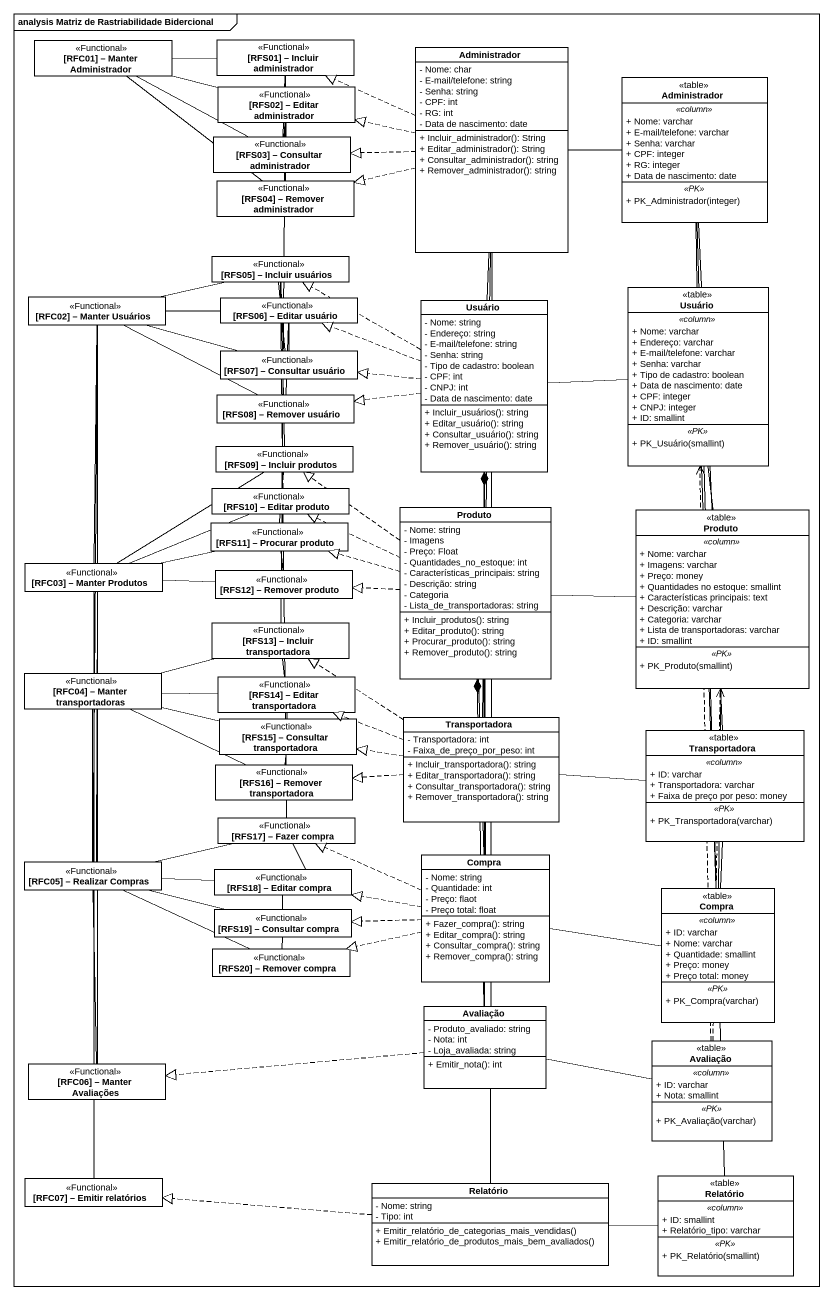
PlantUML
@startuml
mainframe analysis Matriz de Rastriabilidade Bidercional
hide circle
hide empty members
skinparam classAttributeIconSize 0
class "[RFC01] – Manter Administrador" as RFC01_Manter_Administrador <<Functional>>
class "[RFS01] – Incluir administrador" as RFS01_Incluir_administrador <<Functional>>
class Administrador {
  - Nome: char
  - E-mail/telefone: string
  - Senha: string
  - CPF: int
  - RG: int
  - Data de nascimento: date
  + Incluir_administrador(): String
  + Editar_administrador(): String
  + Consultar_administrador(): string
  + Remover_administrador(): string
}
class "[RFS02] – Editar administrador" as RFS02_Editar_administrador <<Functional>>
class "Administrador" as Administrador_2 <<table>> {
  .. <<column>> ..
  + Nome: varchar
  + E-mail/telefone: varchar
  + Senha: varchar
  + CPF: integer
  + RG: integer
  + Data de nascimento: date
  .. <<PK>> ..
  + PK_Administrador(integer)
}
class "[RFS03] – Consultar administrador" as RFS03_Consultar <<Functional>>
class "[RFS04] – Remover administrador" as RFS04_Remover_administrador <<Functional>>
class "[RFS05] – Incluir usuários" as RFS05_Incluir_usuários <<Functional>>
class "[RFC02] – Manter Usuários" as RFC02_Manter_Usuários <<Functional>>
class "[RFS06] – Editar usuário" as RFS06_Editar_usuário <<Functional>>
class Usuário {
  - Nome: string
  - Endereço: string
  - E-mail/telefone: string
  - Senha: string
  - Tipo de cadastro: boolean
  - CPF: int
  - CNPJ: int
  - Data de nascimento: date
  + Incluir_usuários(): string
  + Editar_usuário(): string
  + Consultar_usuário(): string
  + Remover_usuário(): string
}
class "Usuário" as Usuário_2 <<table>> {
  .. <<column>> ..
  + Nome: varchar
  + Endereço: varchar
  + E-mail/telefone: varchar
  + Senha: varchar
  + Tipo de cadastro: boolean
  + Data de nascimento: date
  + CPF: integer
  + CNPJ: integer
  + ID: smallint
  .. <<PK>> ..
  + PK_Usuário(smallint)
}
class "[RFS07] – Consultar usuário" as RFS07_Consultar_usuário <<Functional>>
class "[RFS08] – Remover usuário" as RFS08_Remover_usuário <<Functional>>
class "[RFS09] – Incluir produtos" as RFS09_Incluir_produtos <<Functional>>
class "[RFS10] – Editar produto" as RFS10_Editar_produto <<Functional>>
class "[RFS11] – Procurar produto" as RFS11_Procurar_produto <<Functional>>
class Produto {
  - Nome: string
  - Imagens
  - Preço: Float
  - Quantidades_no_estoque: int
  - Características_principais: string
  - Descrição: string
  - Categoria
  - Lista_de_transportadoras: string
  + Incluir_produtos(): string
  + Editar_produto(): string
  + Procurar_produto(): string
  + Remover_produto(): string
}
class "Produto" as Produto_2 <<table>> {
  .. <<column>> ..
  + Nome: varchar
  + Imagens: varchar
  + Preço: money
  + Quantidades no estoque: smallint
  + Características principais: text
  + Descrição: varchar
  + Categoria: varchar
  + Lista de transportadoras: varchar
  + ID: smallint
  .. <<PK>> ..
  + PK_Produto(smallint)
}
class "[RFC03] – Manter Produtos" as RFC03_Manter_Produtos <<Functional>>
class "[RFS12] – Remover produto" as RFS12_Remover_produto <<Functional>>
class "[RFS13] – Incluir transportadora" as RFS13_Incluir_transportadora <<Functional>>
class "[RFC04] – Manter transportadoras" as RFC04_Manter_transportadoras <<Functional>>
class "[RFS14] – Editar transportadora" as RFS14_Editar_transportadora <<Functional>>
class "[RFS15] – Consultar transportadora" as RFS15_Consultar <<Functional>>
class Transportadora {
  - Transportadora: int
  - Faixa_de_preço_por_peso: int
  + Incluir_transportadora(): string
  + Editar_transportadora(): string
  + Consultar_transportadora(): string
  + Remover_transportadora(): string
}
class "[RFS16] – Remover transportadora" as RFS16_Remover_transportadora <<Functional>>
class "Transportadora" as Transportadora_2 <<table>> {
  .. <<column>> ..
  + ID: varchar
  + Transportadora: varchar
  + Faixa de preço por peso: money
  .. <<PK>> ..
  + PK_Transportadora(varchar)
}
class "[RFS17] – Fazer compra" as RFS17_Fazer_compra <<Functional>>
class "[RFC05] – Realizar Compras" as RFC05_Realizar_Compras <<Functional>>
class "[RFS18] – Editar compra" as RFS18_Editar_compra <<Functional>>
class Compra {
  - Nome: string
  - Quantidade: int
  - Preço: flaot
  - Preço total: float
  + Fazer_compra(): string
  + Editar_compra(): string
  + Consultar_compra(): string
  + Remover_compra(): string
}
class "[RFS19] – Consultar compra" as RFS19_Consultar_compra <<Functional>>
class "Compra" as Compra_2 <<table>> {
  .. <<column>> ..
  + ID: varchar
  + Nome: varchar
  + Quantidade: smallint
  + Preço: money
  + Preço total: money
  .. <<PK>> ..
  + PK_Compra(varchar)
}
class "[RFS20] – Remover compra" as RFS20_Remover_compra <<Functional>>
class Avaliação {
  - Produto_avaliado: string
  - Nota: int
  - Loja_avaliada: string
  + Emitir_nota(): int
}
class "[RFC06] – Manter Avaliações" as RFC06_Manter_Avaliações <<Functional>>
class "Avaliação" as Avaliação_2 <<table>> {
  .. <<column>> ..
  + ID: varchar
  + Nota: smallint
  .. <<PK>> ..
  + PK_Avaliação(varchar)
}
class "[RFC07] – Emitir relatórios" as RFC07_Emitir_relatórios <<Functional>>
class Relatório {
  - Nome: string
  - Tipo: int
  + Emitir_relatório_de_categorias_mais_vendidas()
  + Emitir_relatório_de_produtos_mais_bem_avaliados()
}
class "Relatório" as Relatório_2 <<table>> {
  .. <<column>> ..
  + ID: smallint
  + Relatório_tipo: varchar
  .. <<PK>> ..
  + PK_Relatório(smallint)
}
RFC01_Manter_Administrador -right- RFS01_Incluir_administrador
RFC01_Manter_Administrador -right- RFS02_Editar_administrador
RFC01_Manter_Administrador -right- RFS03_Consultar
RFC01_Manter_Administrador -- RFS04_Remover_administrador
RFS01_Incluir_administrador -- RFS03_Consultar
RFS01_Incluir_administrador -- RFS13_Incluir_transportadora
Administrador .left.|> RFS01_Incluir_administrador
Administrador .left.|> RFS02_Editar_administrador
Administrador .left.|> RFS03_Consultar
Administrador .left.|> RFS04_Remover_administrador
Administrador -- Usuário
Administrador -- Transportadora
Administrador -- Relatório
RFS02_Editar_administrador -- RFS03_Consultar
Administrador_2 -left- Administrador
Administrador_2 -- Usuário_2
Administrador_2 -- Transportadora_2
Administrador_2 -- Relatório_2
RFS04_Remover_administrador -up- RFS02_Editar_administrador
RFS05_Incluir_usuários -- RFS07_Consultar_usuário
RFS05_Incluir_usuários -- RFS09_Incluir_produtos
RFS05_Incluir_usuários -- RFS17_Fazer_compra
RFC02_Manter_Usuários -right- RFS05_Incluir_usuários
RFC02_Manter_Usuários -right- RFS06_Editar_usuário
RFC02_Manter_Usuários -right- RFS07_Consultar_usuário
RFC02_Manter_Usuários -right- RFS08_Remover_usuário
RFC02_Manter_Usuários -- RFC03_Manter_Produtos
RFC02_Manter_Usuários -- RFC05_Realizar_Compras
RFC02_Manter_Usuários -- RFC06_Manter_Avaliações
RFS06_Editar_usuário -- RFS07_Consultar_usuário
Usuário .left.|> RFS05_Incluir_usuários
Usuário .left.|> RFS06_Editar_usuário
Usuário .left.|> RFS07_Consultar_usuário
Usuário .left.|> RFS08_Remover_usuário
Usuário -- Compra
Usuário_2 -left- Usuário
Usuário_2 -- Produto_2
Usuário_2 -- Compra_2
RFS08_Remover_usuário -up- RFS06_Editar_usuário
RFS09_Incluir_produtos -- RFS10_Editar_produto
RFS11_Procurar_produto -up- RFS10_Editar_produto
RFS11_Procurar_produto -- RFS12_Remover_produto
Produto .up.|> RFS09_Incluir_produtos
Produto .left.|> RFS10_Editar_produto
Produto .left.|> RFS11_Procurar_produto
Produto .left.|> RFS12_Remover_produto
Produto -- Compra
Produto_2 -left- Produto
RFC03_Manter_Produtos -up- RFS09_Incluir_produtos
RFC03_Manter_Produtos -right- RFS10_Editar_produto
RFC03_Manter_Produtos -right- RFS11_Procurar_produto
RFC03_Manter_Produtos -right- RFS12_Remover_produto
RFC03_Manter_Produtos -- RFC05_Realizar_Compras
RFC03_Manter_Produtos -- RFC07_Emitir_relatórios
RFS13_Incluir_transportadora -- RFS14_Editar_transportadora
RFC04_Manter_transportadoras -right- RFS13_Incluir_transportadora
RFC04_Manter_transportadoras -right- RFS14_Editar_transportadora
RFC04_Manter_transportadoras -right- RFS15_Consultar
RFC04_Manter_transportadoras -right- RFS16_Remover_transportadora
RFS15_Consultar -up- RFS14_Editar_transportadora
Transportadora .up.|> RFS13_Incluir_transportadora
Transportadora .left.|> RFS14_Editar_transportadora
Transportadora .left.|> RFS15_Consultar
Transportadora .left.|> RFS16_Remover_transportadora
Transportadora -- Compra
RFS16_Remover_transportadora -up- RFS15_Consultar
Transportadora_2 -left- Transportadora
RFS17_Fazer_compra -- RFS18_Editar_compra
RFC05_Realizar_Compras -up- RFC04_Manter_transportadoras
RFC05_Realizar_Compras -right- RFS17_Fazer_compra
RFC05_Realizar_Compras -right- RFS18_Editar_compra
RFC05_Realizar_Compras -right- RFS19_Consultar_compra
RFC05_Realizar_Compras -right- RFS20_Remover_compra
Compra .left.|> RFS17_Fazer_compra
Compra .left.|> RFS18_Editar_compra
Compra .left.|> RFS19_Consultar_compra
Compra .left.|> RFS20_Remover_compra
RFS19_Consultar_compra -up- RFS18_Editar_compra
RFS19_Consultar_compra -- RFS20_Remover_compra
Compra_2 -up- Produto_2
Compra_2 -up- Transportadora_2
Compra_2 -left- Compra
Avaliação -up-* Usuário
Avaliação -up-* Produto
Avaliação .left.|> RFC06_Manter_Avaliações
RFC06_Manter_Avaliações -up- RFC05_Realizar_Compras
Avaliação_2 .up.> Usuário_2
Avaliação_2 .up.> Produto_2
Avaliação_2 -left- Avaliação
Relatório .left.|> RFC07_Emitir_relatórios
Relatório -right- Relatório_2
@enduml
